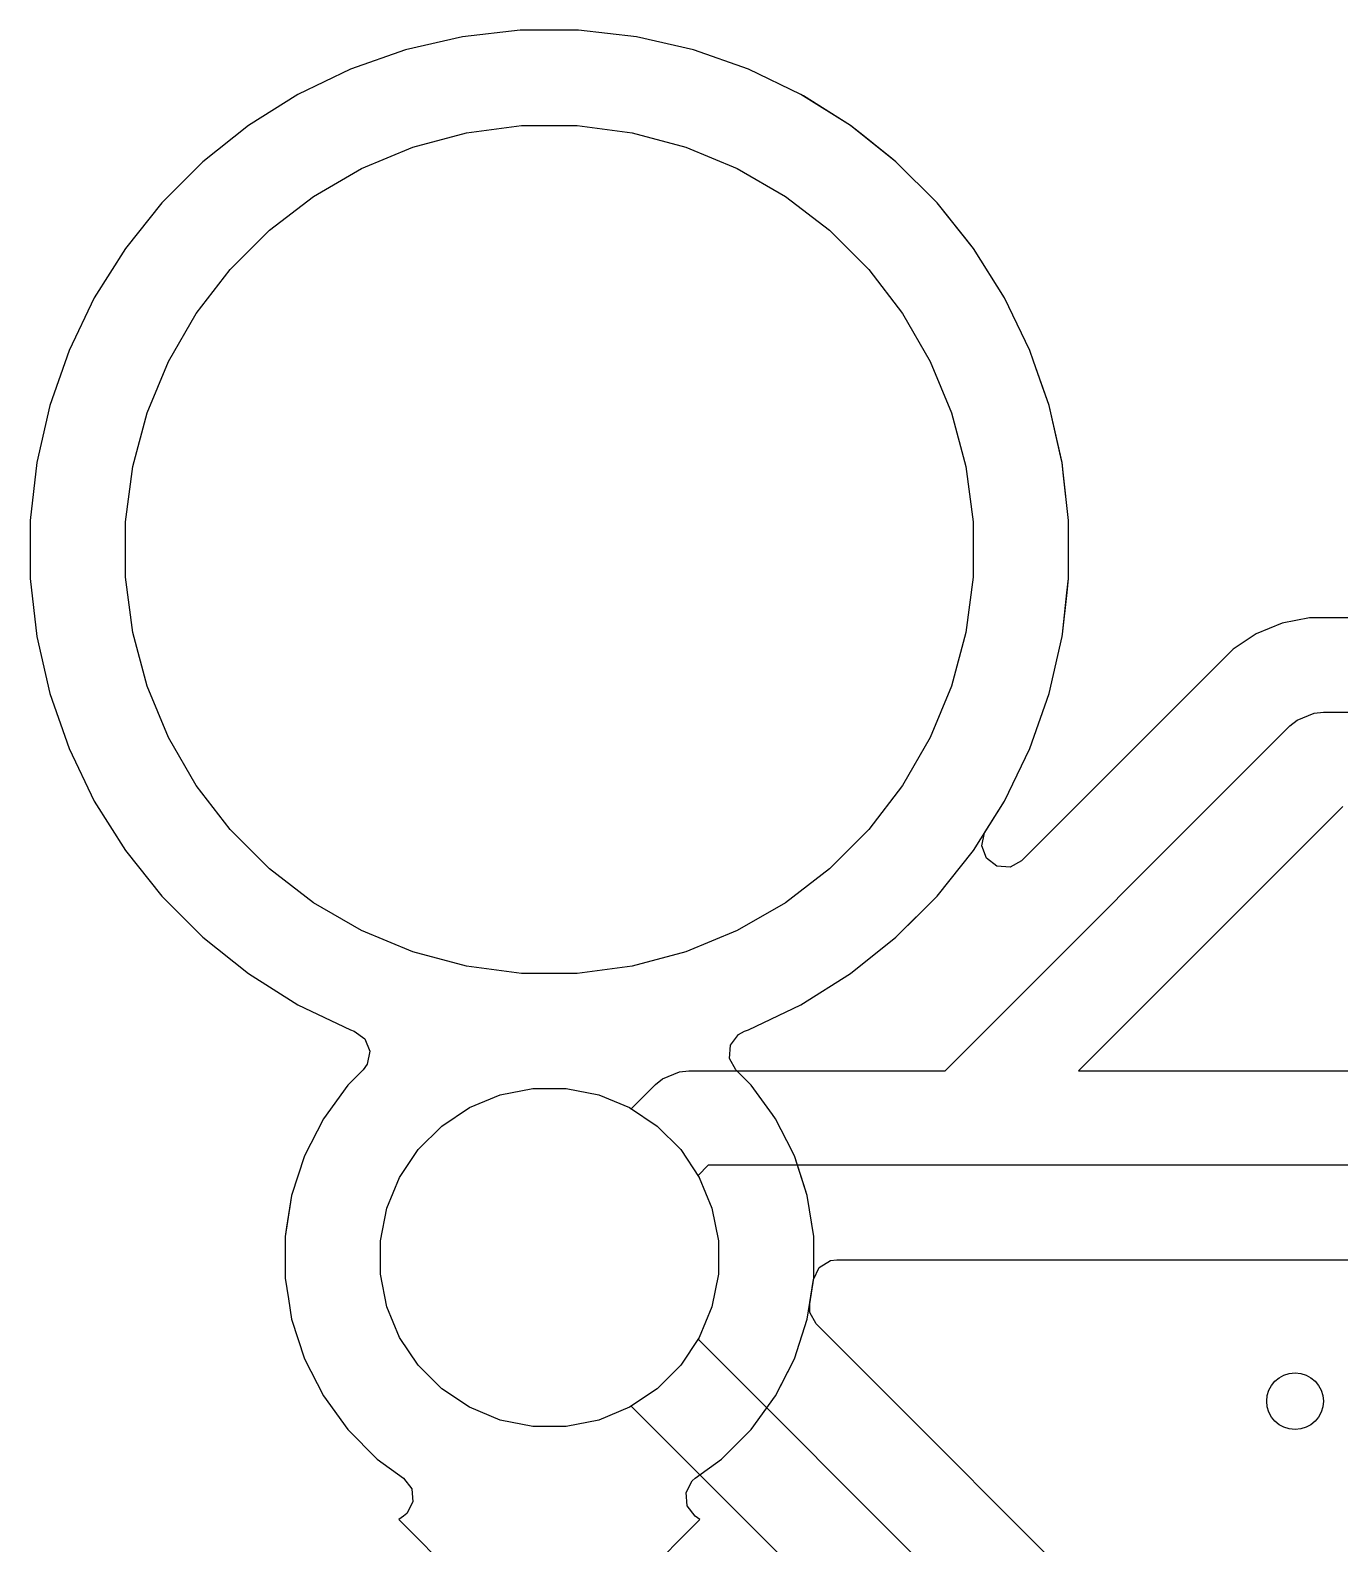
# Model space of a CAD drawing. Header units: inches. Extents: x 6.57 to 9.79, y -8.72 to -3.17.
# Drawn here: x 7.3937 to 7.6668, y -8.14 to -7.8243 of the extents above; entities that cross this region are included whole.
import ezdxf

# ---------------------------------------------------------------- set-up
doc = ezdxf.new("R2010")
doc.units = ezdxf.units.IN
doc.header["$MEASUREMENT"] = 0
doc.layers.add('In2.Cu', color=33, linetype='CONTINUOUS', true_color=0xce7d2c)

msp = doc.modelspace()

# ---------------------------------------------------------------- linework, layer by layer
at = {"layer": 'In2.Cu', "linetype": 'CONTINUOUS'}
for p, q in [((7.49588, -7.82433), (7.4838, -7.82569)), ((7.49588, -7.82433), (7.4838, -7.82569)), ((7.49588, -7.82433), (7.4838, -7.82569)), ((7.49588, -7.82433), (7.4838, -7.82569)), ((7.50805, -7.82433), (7.49588, -7.82433)), ((7.49588, -7.82433), (7.49588, -7.82433)), ((7.50805, -7.82433), (7.49588, -7.82433)), ((7.49588, -7.82433), (7.49588, -7.82433)), ((7.50805, -7.82433), (7.49588, -7.82433)), ((7.49588, -7.82433), (7.49588, -7.82433)), ((7.50805, -7.82433), (7.49588, -7.82433)), ((7.49588, -7.82433), (7.49588, -7.82433)), ((7.52013, -7.82569), (7.50805, -7.82433)), ((7.50805, -7.82433), (7.50805, -7.82433)), ((7.52013, -7.82569), (7.50805, -7.82433)), ((7.50805, -7.82433), (7.50805, -7.82433)), ((7.52013, -7.82569), (7.50805, -7.82433)), ((7.50805, -7.82433), (7.50805, -7.82433)), ((7.52013, -7.82569), (7.50805, -7.82433)), ((7.50805, -7.82433), (7.50805, -7.82433)), ((7.4838, -7.82569), (7.47194, -7.82839)), ((7.4838, -7.82569), (7.47194, -7.82839)), ((7.4838, -7.82569), (7.47194, -7.82839)), ((7.4838, -7.82569), (7.47194, -7.82839)), ((7.4838, -7.82569), (7.4838, -7.82569)), ((7.4838, -7.82569), (7.4838, -7.82569)), ((7.4838, -7.82569), (7.4838, -7.82569)), ((7.4838, -7.82569), (7.4838, -7.82569)), ((7.53199, -7.82839), (7.52013, -7.82569)), ((7.52013, -7.82569), (7.52013, -7.82569)), ((7.53199, -7.82839), (7.52013, -7.82569)), ((7.52013, -7.82569), (7.52013, -7.82569)), ((7.53199, -7.82839), (7.52013, -7.82569)), ((7.52013, -7.82569), (7.52013, -7.82569)), ((7.53199, -7.82839), (7.52013, -7.82569)), ((7.52013, -7.82569), (7.52013, -7.82569)), ((7.47194, -7.82839), (7.46046, -7.83241)), ((7.47194, -7.82839), (7.46046, -7.83241)), ((7.47194, -7.82839), (7.46046, -7.83241)), ((7.47194, -7.82839), (7.46046, -7.83241)), ((7.47194, -7.82839), (7.47194, -7.82839)), ((7.47194, -7.82839), (7.47194, -7.82839)), ((7.47194, -7.82839), (7.47194, -7.82839)), ((7.47194, -7.82839), (7.47194, -7.82839)), ((7.54347, -7.83241), (7.53199, -7.82839)), ((7.53199, -7.82839), (7.53199, -7.82839)), ((7.54347, -7.83241), (7.53199, -7.82839)), ((7.53199, -7.82839), (7.53199, -7.82839)), ((7.54347, -7.83241), (7.53199, -7.82839)), ((7.53199, -7.82839), (7.53199, -7.82839)), ((7.54347, -7.83241), (7.53199, -7.82839)), ((7.53199, -7.82839), (7.53199, -7.82839)), ((7.46046, -7.83241), (7.4495, -7.83769)), ((7.46046, -7.83241), (7.4495, -7.83769)), ((7.46046, -7.83241), (7.4495, -7.83769)), ((7.46046, -7.83241), (7.4495, -7.83769)), ((7.46046, -7.83241), (7.46046, -7.83241)), ((7.46046, -7.83241), (7.46046, -7.83241)), ((7.46046, -7.83241), (7.46046, -7.83241)), ((7.46046, -7.83241), (7.46046, -7.83241)), ((7.55443, -7.83769), (7.54347, -7.83241)), ((7.54347, -7.83241), (7.54347, -7.83241)), ((7.55443, -7.83769), (7.54347, -7.83241)), ((7.54347, -7.83241), (7.54347, -7.83241)), ((7.55443, -7.83769), (7.54347, -7.83241)), ((7.54347, -7.83241), (7.54347, -7.83241)), ((7.55443, -7.83769), (7.54347, -7.83241)), ((7.54347, -7.83241), (7.54347, -7.83241)), ((7.4495, -7.83769), (7.4392, -7.84416)), ((7.4495, -7.83769), (7.4392, -7.84416)), ((7.4495, -7.83769), (7.4392, -7.84416)), ((7.4495, -7.83769), (7.4392, -7.84416)), ((7.56473, -7.84416), (7.55443, -7.83769)), ((7.55443, -7.83769), (7.55443, -7.83769)), ((7.56473, -7.84416), (7.55443, -7.83769)), ((7.55443, -7.83769), (7.55443, -7.83769)), ((7.55478, -7.83791), (7.55443, -7.83769)), ((7.55497, -7.83802), (7.55443, -7.83769)), ((7.56473, -7.84416), (7.55478, -7.83791)), ((7.56473, -7.84416), (7.55497, -7.83802)), ((7.4392, -7.84416), (7.42969, -7.85174)), ((7.4392, -7.84416), (7.42969, -7.85174)), ((7.4392, -7.84416), (7.42969, -7.85174)), ((7.4392, -7.84416), (7.42969, -7.85174)), ((7.47349, -7.84873), (7.48468, -7.84573)), ((7.47349, -7.84873), (7.48468, -7.84573)), ((7.47349, -7.84873), (7.48468, -7.84573)), ((7.47349, -7.84873), (7.48468, -7.84573)), ((7.48468, -7.84573), (7.49617, -7.84422)), ((7.48468, -7.84573), (7.49617, -7.84422)), ((7.48468, -7.84573), (7.49617, -7.84422)), ((7.48468, -7.84573), (7.49617, -7.84422)), ((7.49617, -7.84422), (7.50776, -7.84422)), ((7.49617, -7.84422), (7.50776, -7.84422)), ((7.49617, -7.84422), (7.50776, -7.84422)), ((7.49617, -7.84422), (7.50776, -7.84422)), ((7.50776, -7.84422), (7.51925, -7.84573)), ((7.50776, -7.84422), (7.51925, -7.84573)), ((7.50776, -7.84422), (7.51925, -7.84573)), ((7.50776, -7.84422), (7.51925, -7.84573)), ((7.51925, -7.84573), (7.53044, -7.84873)), ((7.51925, -7.84573), (7.53044, -7.84873)), ((7.51925, -7.84573), (7.53044, -7.84873)), ((7.51925, -7.84573), (7.53044, -7.84873)), ((7.57424, -7.85174), (7.56473, -7.84416)), ((7.56766, -7.84649), (7.56473, -7.84416)), ((7.57424, -7.85174), (7.56473, -7.84416)), ((7.56842, -7.8471), (7.56473, -7.84416)), ((7.57345, -7.85112), (7.56766, -7.84649)), ((7.46279, -7.85317), (7.47349, -7.84873)), ((7.46279, -7.85317), (7.47349, -7.84873)), ((7.46279, -7.85317), (7.47349, -7.84873)), ((7.46279, -7.85317), (7.47349, -7.84873)), ((7.53044, -7.84873), (7.54114, -7.85317)), ((7.53044, -7.84873), (7.54114, -7.85317)), ((7.53044, -7.84873), (7.54114, -7.85317)), ((7.53044, -7.84873), (7.54114, -7.85317)), ((7.57341, -7.85109), (7.56842, -7.8471)), ((7.42969, -7.85174), (7.42109, -7.86034)), ((7.42969, -7.85174), (7.42109, -7.86034)), ((7.42969, -7.85174), (7.42109, -7.86034)), ((7.42969, -7.85174), (7.42109, -7.86034)), ((7.57424, -7.85174), (7.57341, -7.85109)), ((7.57424, -7.85174), (7.57345, -7.85112)), ((7.58284, -7.86034), (7.57424, -7.85174)), ((7.58284, -7.86034), (7.57424, -7.85174)), ((7.58284, -7.86034), (7.57424, -7.85174)), ((7.58284, -7.86034), (7.57424, -7.85174)), ((7.45275, -7.85896), (7.46279, -7.85317)), ((7.45275, -7.85896), (7.46279, -7.85317)), ((7.45275, -7.85896), (7.46279, -7.85317)), ((7.45275, -7.85896), (7.46279, -7.85317)), ((7.54114, -7.85317), (7.55118, -7.85896)), ((7.54114, -7.85317), (7.55118, -7.85896)), ((7.54114, -7.85317), (7.55118, -7.85896)), ((7.54114, -7.85317), (7.55118, -7.85896)), ((7.44356, -7.86601), (7.45275, -7.85896)), ((7.44356, -7.86601), (7.45275, -7.85896)), ((7.44356, -7.86601), (7.45275, -7.85896)), ((7.44356, -7.86601), (7.45275, -7.85896)), ((7.55118, -7.85896), (7.56037, -7.86601)), ((7.55118, -7.85896), (7.56037, -7.86601)), ((7.55118, -7.85896), (7.56037, -7.86601)), ((7.55118, -7.85896), (7.56037, -7.86601)), ((7.42109, -7.86034), (7.41351, -7.86985)), ((7.42109, -7.86034), (7.41351, -7.86985)), ((7.42109, -7.86034), (7.41351, -7.86985)), ((7.42109, -7.86034), (7.41351, -7.86985)), ((7.58859, -7.86755), (7.58284, -7.86034)), ((7.59042, -7.86985), (7.58284, -7.86034)), ((7.59042, -7.86985), (7.58284, -7.86034)), ((7.59042, -7.86985), (7.58284, -7.86034)), ((7.43537, -7.87421), (7.44356, -7.86601)), ((7.43537, -7.87421), (7.44356, -7.86601)), ((7.43537, -7.87421), (7.44356, -7.86601)), ((7.43537, -7.87421), (7.44356, -7.86601)), ((7.56037, -7.86601), (7.56857, -7.87421)), ((7.56037, -7.86601), (7.56857, -7.87421)), ((7.56037, -7.86601), (7.56857, -7.87421)), ((7.56037, -7.86601), (7.56857, -7.87421)), ((7.59042, -7.86985), (7.58859, -7.86755)), ((7.41351, -7.86985), (7.40704, -7.88015)), ((7.41351, -7.86985), (7.40704, -7.88015)), ((7.41351, -7.86985), (7.40704, -7.88015)), ((7.41351, -7.86985), (7.40704, -7.88015)), ((7.59689, -7.88015), (7.59042, -7.86985)), ((7.59689, -7.88015), (7.59042, -7.86985)), ((7.59689, -7.88015), (7.59042, -7.86985)), ((7.59689, -7.88015), (7.59042, -7.86985)), ((7.42831, -7.8834), (7.43537, -7.87421)), ((7.42831, -7.8834), (7.43537, -7.87421)), ((7.42831, -7.8834), (7.43537, -7.87421)), ((7.42831, -7.8834), (7.43537, -7.87421)), ((7.56857, -7.87421), (7.57562, -7.8834)), ((7.56857, -7.87421), (7.57562, -7.8834)), ((7.56857, -7.87421), (7.57562, -7.8834)), ((7.56857, -7.87421), (7.57562, -7.8834)), ((7.40704, -7.88015), (7.40176, -7.89111)), ((7.40704, -7.88015), (7.40176, -7.89111)), ((7.40704, -7.88015), (7.40176, -7.89111)), ((7.40704, -7.88015), (7.40176, -7.89111)), ((7.60217, -7.89111), (7.59689, -7.88015)), ((7.60217, -7.89111), (7.59689, -7.88015)), ((7.60217, -7.89111), (7.59689, -7.88015)), ((7.60217, -7.89111), (7.59689, -7.88015)), ((7.42252, -7.89343), (7.42831, -7.8834)), ((7.42252, -7.89343), (7.42831, -7.8834)), ((7.42252, -7.89343), (7.42831, -7.8834)), ((7.42252, -7.89343), (7.42831, -7.8834)), ((7.57562, -7.8834), (7.58141, -7.89343)), ((7.57562, -7.8834), (7.58141, -7.89343)), ((7.57562, -7.8834), (7.58141, -7.89343)), ((7.57562, -7.8834), (7.58141, -7.89343)), ((7.40176, -7.89111), (7.39775, -7.90259)), ((7.40176, -7.89111), (7.39775, -7.90259)), ((7.40176, -7.89111), (7.39775, -7.90259)), ((7.40176, -7.89111), (7.39775, -7.90259)), ((7.40176, -7.89111), (7.40176, -7.89111)), ((7.40176, -7.89111), (7.40176, -7.89111)), ((7.40176, -7.89111), (7.40176, -7.89111)), ((7.40176, -7.89111), (7.40176, -7.89111)), ((7.41808, -7.90414), (7.42252, -7.89343)), ((7.41808, -7.90414), (7.42252, -7.89343)), ((7.41808, -7.90414), (7.42252, -7.89343)), ((7.41808, -7.90414), (7.42252, -7.89343)), ((7.58141, -7.89343), (7.58585, -7.90414)), ((7.58141, -7.89343), (7.58585, -7.90414)), ((7.58141, -7.89343), (7.58585, -7.90414)), ((7.58141, -7.89343), (7.58585, -7.90414)), ((7.60293, -7.8933), (7.60217, -7.89111)), ((7.60293, -7.8933), (7.60217, -7.89111)), ((7.60293, -7.8933), (7.60217, -7.89111)), ((7.60293, -7.8933), (7.60217, -7.89111)), ((7.60618, -7.90259), (7.60293, -7.8933)), ((7.60474, -7.89846), (7.60293, -7.8933)), ((7.60618, -7.90259), (7.60293, -7.8933)), ((7.60618, -7.90259), (7.60293, -7.8933)), ((7.60618, -7.90259), (7.60474, -7.89846)), ((7.39775, -7.90259), (7.39504, -7.91445)), ((7.39775, -7.90259), (7.39504, -7.91445)), ((7.39775, -7.90259), (7.39504, -7.91445)), ((7.39775, -7.90259), (7.39504, -7.91445)), ((7.39775, -7.90259), (7.39775, -7.90259)), ((7.39775, -7.90259), (7.39775, -7.90259)), ((7.39775, -7.90259), (7.39775, -7.90259)), ((7.39775, -7.90259), (7.39775, -7.90259)), ((7.60794, -7.91028), (7.60618, -7.90259)), ((7.60618, -7.90259), (7.60618, -7.90259)), ((7.60878, -7.91396), (7.60618, -7.90259)), ((7.60889, -7.91445), (7.60618, -7.90259)), ((7.60618, -7.90259), (7.60618, -7.90259)), ((7.60889, -7.91445), (7.60618, -7.90259)), ((7.60618, -7.90259), (7.60618, -7.90259)), ((7.41508, -7.91533), (7.41808, -7.90414)), ((7.41508, -7.91533), (7.41808, -7.90414)), ((7.41508, -7.91533), (7.41808, -7.90414)), ((7.41508, -7.91533), (7.41808, -7.90414)), ((7.58585, -7.90414), (7.58885, -7.91533)), ((7.58585, -7.90414), (7.58885, -7.91533)), ((7.58585, -7.90414), (7.58885, -7.91533)), ((7.58585, -7.90414), (7.58885, -7.91533)), ((7.60813, -7.91113), (7.60794, -7.91028)), ((7.60889, -7.91445), (7.60813, -7.91113)), ((7.39504, -7.91445), (7.39368, -7.92653)), ((7.39504, -7.91445), (7.39368, -7.92653)), ((7.39504, -7.91445), (7.39368, -7.92653)), ((7.39504, -7.91445), (7.39368, -7.92653)), ((7.39504, -7.91445), (7.39504, -7.91445)), ((7.39504, -7.91445), (7.39504, -7.91445)), ((7.39504, -7.91445), (7.39504, -7.91445)), ((7.39504, -7.91445), (7.39504, -7.91445)), ((7.41357, -7.92682), (7.41508, -7.91533)), ((7.41357, -7.92682), (7.41508, -7.91533)), ((7.41357, -7.92682), (7.41508, -7.91533)), ((7.41357, -7.92682), (7.41508, -7.91533)), ((7.58885, -7.91533), (7.59036, -7.92682)), ((7.58885, -7.91533), (7.59036, -7.92682)), ((7.58885, -7.91533), (7.59036, -7.92682)), ((7.58885, -7.91533), (7.59036, -7.92682)), ((7.60889, -7.91445), (7.60878, -7.91396)), ((7.60914, -7.91663), (7.60889, -7.91445)), ((7.60889, -7.91445), (7.60889, -7.91445)), ((7.60914, -7.91663), (7.60889, -7.91445)), ((7.60889, -7.91445), (7.60889, -7.91445)), ((7.60912, -7.91649), (7.60889, -7.91445)), ((7.60889, -7.91445), (7.60889, -7.91445)), ((7.60914, -7.91663), (7.60889, -7.91445)), ((7.60889, -7.91445), (7.60889, -7.91445)), ((7.61025, -7.92653), (7.60912, -7.91649)), ((7.61025, -7.92653), (7.60914, -7.91663)), ((7.61025, -7.92653), (7.60914, -7.91663)), ((7.61025, -7.92653), (7.60914, -7.91663)), ((7.39368, -7.92653), (7.39368, -7.93869)), ((7.39368, -7.92653), (7.39368, -7.93869)), ((7.39368, -7.92653), (7.39368, -7.93869)), ((7.39368, -7.92653), (7.39368, -7.93869)), ((7.41357, -7.93841), (7.41357, -7.92682)), ((7.41357, -7.93841), (7.41357, -7.92682)), ((7.41357, -7.93841), (7.41357, -7.92682)), ((7.41357, -7.93841), (7.41357, -7.92682)), ((7.59036, -7.92682), (7.59036, -7.93841)), ((7.59036, -7.92682), (7.59036, -7.93841)), ((7.59036, -7.92682), (7.59036, -7.93841)), ((7.59036, -7.92682), (7.59036, -7.93841)), ((7.61025, -7.93869), (7.61025, -7.92653)), ((7.61025, -7.93869), (7.61025, -7.92653)), ((7.61025, -7.93869), (7.61025, -7.92653)), ((7.61025, -7.93869), (7.61025, -7.92653)), ((7.39368, -7.93869), (7.39504, -7.95078)), ((7.39368, -7.93869), (7.39504, -7.95078)), ((7.39368, -7.93869), (7.39504, -7.95078)), ((7.39368, -7.93869), (7.39504, -7.95078)), ((7.41508, -7.94989), (7.41357, -7.93841)), ((7.41508, -7.94989), (7.41357, -7.93841)), ((7.41508, -7.94989), (7.41357, -7.93841)), ((7.41508, -7.94989), (7.41357, -7.93841)), ((7.59036, -7.93841), (7.58885, -7.94989)), ((7.59036, -7.93841), (7.58885, -7.94989)), ((7.59036, -7.93841), (7.58885, -7.94989)), ((7.59036, -7.93841), (7.58885, -7.94989)), ((7.60987, -7.94212), (7.61025, -7.93869)), ((7.60992, -7.94167), (7.61025, -7.93869)), ((7.60992, -7.94167), (7.61025, -7.93869)), ((7.60993, -7.94156), (7.61025, -7.93869)), ((7.60895, -7.95028), (7.60993, -7.94156)), ((7.60895, -7.95028), (7.60992, -7.94167)), ((7.60895, -7.95028), (7.60992, -7.94167)), ((7.60895, -7.95028), (7.60987, -7.94212)), ((7.66048, -7.94683), (7.65477, -7.94797)), ((7.70394, -7.94683), (7.66048, -7.94683)), ((7.39504, -7.95078), (7.39504, -7.95078)), ((7.39504, -7.95078), (7.39775, -7.96264)), ((7.39504, -7.95078), (7.39504, -7.95078)), ((7.39504, -7.95078), (7.39775, -7.96264)), ((7.39504, -7.95078), (7.39504, -7.95078)), ((7.39504, -7.95078), (7.39775, -7.96264)), ((7.39504, -7.95078), (7.39504, -7.95078)), ((7.39504, -7.95078), (7.39775, -7.96264)), ((7.41808, -7.96109), (7.41508, -7.94989)), ((7.41808, -7.96109), (7.41508, -7.94989)), ((7.41808, -7.96109), (7.41508, -7.94989)), ((7.41808, -7.96109), (7.41508, -7.94989)), ((7.58885, -7.94989), (7.58585, -7.96109)), ((7.58885, -7.94989), (7.58585, -7.96109)), ((7.58885, -7.94989), (7.58585, -7.96109)), ((7.58885, -7.94989), (7.58585, -7.96109)), ((7.60618, -7.96264), (7.60889, -7.95078)), ((7.60618, -7.96264), (7.60889, -7.95078)), ((7.60618, -7.96264), (7.60889, -7.95078)), ((7.60618, -7.96264), (7.60889, -7.95078)), ((7.60889, -7.95078), (7.60895, -7.95028)), ((7.60889, -7.95078), (7.60895, -7.95028)), ((7.60889, -7.95078), (7.60895, -7.95028)), ((7.60889, -7.95078), (7.60895, -7.95028)), ((7.64851, -7.95078), (7.64455, -7.95343)), ((7.64939, -7.95019), (7.64851, -7.95078)), ((7.65477, -7.94797), (7.64939, -7.95019)), ((7.64939, -7.95019), (7.64939, -7.95019)), ((7.65477, -7.94797), (7.65477, -7.94797)), ((7.64455, -7.95343), (7.60046, -7.99752)), ((7.64455, -7.95343), (7.64455, -7.95343)), ((7.39775, -7.96264), (7.39775, -7.96264)), ((7.39775, -7.96264), (7.40176, -7.97412)), ((7.39775, -7.96264), (7.39775, -7.96264)), ((7.39775, -7.96264), (7.40176, -7.97412)), ((7.39775, -7.96264), (7.39775, -7.96264)), ((7.39775, -7.96264), (7.40176, -7.97412)), ((7.39775, -7.96264), (7.39775, -7.96264)), ((7.39775, -7.96264), (7.40176, -7.97412)), ((7.42252, -7.97179), (7.41808, -7.96109)), ((7.42252, -7.97179), (7.41808, -7.96109)), ((7.42252, -7.97179), (7.41808, -7.96109)), ((7.42252, -7.97179), (7.41808, -7.96109)), ((7.58585, -7.96109), (7.58141, -7.97179)), ((7.58585, -7.96109), (7.58141, -7.97179)), ((7.58585, -7.96109), (7.58141, -7.97179)), ((7.58585, -7.96109), (7.58141, -7.97179)), ((7.60217, -7.97412), (7.60618, -7.96264)), ((7.60217, -7.97412), (7.60618, -7.96264)), ((7.60217, -7.97412), (7.60618, -7.96264)), ((7.60217, -7.97412), (7.60618, -7.96264)), ((7.66147, -7.96672), (7.66339, -7.96654)), ((7.66339, -7.96654), (7.71072, -7.96654)), ((7.58451, -8.04134), (7.65643, -7.96942)), ((7.65643, -7.96942), (7.65792, -7.96819)), ((7.65792, -7.96819), (7.66147, -7.96672)), ((7.66147, -7.96672), (7.66147, -7.96672)), ((7.42831, -7.98183), (7.42252, -7.97179)), ((7.42831, -7.98183), (7.42252, -7.97179)), ((7.42831, -7.98183), (7.42252, -7.97179)), ((7.42831, -7.98183), (7.42252, -7.97179)), ((7.58141, -7.97179), (7.57562, -7.98183)), ((7.58141, -7.97179), (7.57562, -7.98183)), ((7.58141, -7.97179), (7.57562, -7.98183)), ((7.58141, -7.97179), (7.57562, -7.98183)), ((7.40176, -7.97412), (7.40176, -7.97412)), ((7.40176, -7.97412), (7.40704, -7.98508)), ((7.40176, -7.97412), (7.40176, -7.97412)), ((7.40176, -7.97412), (7.40704, -7.98508)), ((7.40176, -7.97412), (7.40176, -7.97412)), ((7.40176, -7.97412), (7.40704, -7.98508)), ((7.40176, -7.97412), (7.40176, -7.97412)), ((7.40176, -7.97412), (7.40704, -7.98508)), ((7.59689, -7.98508), (7.60217, -7.97412)), ((7.59689, -7.98508), (7.60217, -7.97412)), ((7.59689, -7.98508), (7.60217, -7.97412)), ((7.59689, -7.98508), (7.60217, -7.97412)), ((7.43537, -7.99102), (7.42831, -7.98183)), ((7.43537, -7.99102), (7.42831, -7.98183)), ((7.43537, -7.99102), (7.42831, -7.98183)), ((7.43537, -7.99102), (7.42831, -7.98183)), ((7.57562, -7.98183), (7.56857, -7.99102)), ((7.57562, -7.98183), (7.56857, -7.99102)), ((7.57562, -7.98183), (7.56857, -7.99102)), ((7.57562, -7.98183), (7.56857, -7.99102)), ((7.40704, -7.98508), (7.40704, -7.98508)), ((7.40704, -7.98508), (7.41351, -7.99537)), ((7.40704, -7.98508), (7.40704, -7.98508)), ((7.40704, -7.98508), (7.41351, -7.99537)), ((7.40704, -7.98508), (7.40704, -7.98508)), ((7.40704, -7.98508), (7.41351, -7.99537)), ((7.40704, -7.98508), (7.40704, -7.98508)), ((7.40704, -7.98508), (7.41351, -7.99537)), ((7.59042, -7.99537), (7.59689, -7.98508)), ((7.59042, -7.99537), (7.59689, -7.98508)), ((7.59042, -7.99537), (7.59689, -7.98508)), ((7.59287, -7.99147), (7.59689, -7.98508)), ((7.66746, -7.98622), (7.61234, -8.04134)), ((7.44356, -7.99921), (7.43537, -7.99102)), ((7.44356, -7.99921), (7.43537, -7.99102)), ((7.44356, -7.99921), (7.43537, -7.99102)), ((7.44356, -7.99921), (7.43537, -7.99102)), ((7.56857, -7.99102), (7.56037, -7.99921)), ((7.56857, -7.99102), (7.56037, -7.99921)), ((7.56857, -7.99102), (7.56037, -7.99921)), ((7.56857, -7.99102), (7.56037, -7.99921)), ((7.59214, -7.99442), (7.59272, -7.99173)), ((7.59272, -7.99173), (7.59287, -7.99147)), ((7.5931, -7.99699), (7.59214, -7.99442)), ((7.41351, -7.99537), (7.42109, -8.00488)), ((7.41351, -7.99537), (7.42109, -8.00488)), ((7.41351, -7.99537), (7.42109, -8.00488)), ((7.41351, -7.99537), (7.42109, -8.00488)), ((7.58284, -8.00488), (7.59042, -7.99537)), ((7.58284, -8.00488), (7.59042, -7.99537)), ((7.58284, -8.00488), (7.59042, -7.99537)), ((7.5953, -7.99864), (7.5931, -7.99699)), ((7.60046, -7.99752), (7.59804, -7.99884)), ((7.45275, -8.00627), (7.44356, -7.99921)), ((7.45275, -8.00627), (7.44356, -7.99921)), ((7.45275, -8.00627), (7.44356, -7.99921)), ((7.45275, -8.00627), (7.44356, -7.99921)), ((7.56037, -7.99921), (7.55118, -8.00627)), ((7.56037, -7.99921), (7.55118, -8.00627)), ((7.56037, -7.99921), (7.55118, -8.00627)), ((7.56037, -7.99921), (7.55118, -8.00627)), ((7.59804, -7.99884), (7.5953, -7.99864)), ((7.42109, -8.00488), (7.42969, -8.01348)), ((7.42109, -8.00488), (7.42969, -8.01348)), ((7.42109, -8.00488), (7.42969, -8.01348)), ((7.42109, -8.00488), (7.42969, -8.01348)), ((7.46279, -8.01206), (7.45275, -8.00627)), ((7.46279, -8.01206), (7.45275, -8.00627)), ((7.46279, -8.01206), (7.45275, -8.00627)), ((7.46279, -8.01206), (7.45275, -8.00627)), ((7.55118, -8.00627), (7.54114, -8.01206)), ((7.55118, -8.00627), (7.54114, -8.01206)), ((7.55118, -8.00627), (7.54114, -8.01206)), ((7.55118, -8.00627), (7.54114, -8.01206)), ((7.57424, -8.01348), (7.58284, -8.00488)), ((7.57424, -8.01348), (7.58284, -8.00488)), ((7.57901, -8.00871), (7.58284, -8.00488)), ((7.57424, -8.01348), (7.57901, -8.00871)), ((7.42969, -8.01348), (7.4392, -8.02107)), ((7.42969, -8.01348), (7.4392, -8.02107)), ((7.42969, -8.01348), (7.4392, -8.02107)), ((7.42969, -8.01348), (7.4392, -8.02107)), ((7.47349, -8.01649), (7.46279, -8.01206)), ((7.47349, -8.01649), (7.46279, -8.01206)), ((7.47349, -8.01649), (7.46279, -8.01206)), ((7.47349, -8.01649), (7.46279, -8.01206)), ((7.54114, -8.01206), (7.53044, -8.01649)), ((7.54114, -8.01206), (7.53044, -8.01649)), ((7.54114, -8.01206), (7.53044, -8.01649)), ((7.54114, -8.01206), (7.53044, -8.01649)), ((7.56473, -8.02107), (7.57424, -8.01348)), ((7.56473, -8.02107), (7.57424, -8.01348)), ((7.56473, -8.02107), (7.57424, -8.01348)), ((7.48468, -8.01949), (7.47349, -8.01649)), ((7.48468, -8.01949), (7.47349, -8.01649)), ((7.48468, -8.01949), (7.47349, -8.01649)), ((7.48468, -8.01949), (7.47349, -8.01649)), ((7.53044, -8.01649), (7.51925, -8.01949)), ((7.53044, -8.01649), (7.51925, -8.01949)), ((7.53044, -8.01649), (7.51925, -8.01949)), ((7.53044, -8.01649), (7.51925, -8.01949)), ((7.49617, -8.02101), (7.48468, -8.01949)), ((7.49617, -8.02101), (7.48468, -8.01949)), ((7.49617, -8.02101), (7.48468, -8.01949)), ((7.49617, -8.02101), (7.48468, -8.01949)), ((7.51925, -8.01949), (7.50776, -8.02101)), ((7.51925, -8.01949), (7.50776, -8.02101)), ((7.51925, -8.01949), (7.50776, -8.02101)), ((7.51925, -8.01949), (7.50776, -8.02101)), ((7.4392, -8.02107), (7.4495, -8.02754)), ((7.4392, -8.02107), (7.4495, -8.02754)), ((7.4392, -8.02107), (7.4495, -8.02754)), ((7.4392, -8.02107), (7.4495, -8.02754)), ((7.50776, -8.02101), (7.49617, -8.02101)), ((7.50776, -8.02101), (7.49617, -8.02101)), ((7.50776, -8.02101), (7.49617, -8.02101)), ((7.50776, -8.02101), (7.49617, -8.02101)), ((7.55443, -8.02754), (7.56473, -8.02107)), ((7.55443, -8.02754), (7.56473, -8.02107)), ((7.55443, -8.02754), (7.56473, -8.02107)), ((7.4495, -8.02754), (7.46046, -8.03281)), ((7.4495, -8.02754), (7.46046, -8.03281)), ((7.4495, -8.02754), (7.46046, -8.03281)), ((7.4495, -8.02754), (7.46046, -8.03281)), ((7.54347, -8.03281), (7.55443, -8.02754)), ((7.54347, -8.03281), (7.55443, -8.02754)), ((7.54347, -8.03281), (7.55443, -8.02754)), ((7.46046, -8.03281), (7.46125, -8.03309)), ((7.46046, -8.03281), (7.46125, -8.03309)), ((7.46046, -8.03281), (7.46125, -8.03309)), ((7.46046, -8.03281), (7.46125, -8.03309)), ((7.54268, -8.03309), (7.54347, -8.03281)), ((7.54268, -8.03309), (7.54347, -8.03281)), ((7.54268, -8.03309), (7.54347, -8.03281)), ((7.46125, -8.03309), (7.46125, -8.03309)), ((7.46125, -8.03309), (7.46348, -8.03469)), ((7.46125, -8.03309), (7.46348, -8.03469)), ((7.46125, -8.03309), (7.46125, -8.03309)), ((7.46125, -8.03309), (7.46348, -8.03469)), ((7.46125, -8.03309), (7.46125, -8.03309)), ((7.46125, -8.03309), (7.46348, -8.03469)), ((7.46348, -8.03469), (7.4645, -8.03725)), ((7.46348, -8.03469), (7.4645, -8.03725)), ((7.46348, -8.03469), (7.4645, -8.03725)), ((7.46348, -8.03469), (7.4645, -8.03725)), ((7.53952, -8.03874), (7.53972, -8.03599)), ((7.53952, -8.03874), (7.53972, -8.03599)), ((7.53952, -8.03874), (7.53972, -8.03599)), ((7.53972, -8.03599), (7.54137, -8.03379)), ((7.53972, -8.03599), (7.54137, -8.03379)), ((7.53972, -8.03599), (7.54137, -8.03379)), ((7.54137, -8.03379), (7.54268, -8.03309)), ((7.54137, -8.03379), (7.54268, -8.03309)), ((7.54137, -8.03379), (7.54268, -8.03309)), ((7.4645, -8.03725), (7.46397, -8.03995)), ((7.4645, -8.03725), (7.46397, -8.03995)), ((7.4645, -8.03725), (7.46397, -8.03995)), ((7.4645, -8.03725), (7.46397, -8.03995)), ((7.54084, -8.04115), (7.53952, -8.03874)), ((7.54084, -8.04115), (7.53952, -8.03874)), ((7.54084, -8.04115), (7.53952, -8.03874)), ((7.46309, -8.04115), (7.45991, -8.04433)), ((7.46309, -8.04115), (7.45991, -8.04433)), ((7.46309, -8.04115), (7.45991, -8.04433)), ((7.46309, -8.04115), (7.45991, -8.04433)), ((7.46397, -8.03995), (7.46309, -8.04115)), ((7.46397, -8.03995), (7.46309, -8.04115)), ((7.46397, -8.03995), (7.46309, -8.04115)), ((7.46397, -8.03995), (7.46309, -8.04115)), ((7.52557, -8.043), (7.52911, -8.04153)), ((7.52911, -8.04153), (7.53103, -8.04134)), ((7.53103, -8.04134), (7.58451, -8.04134)), ((7.54402, -8.04433), (7.54084, -8.04115)), ((7.54402, -8.04433), (7.54084, -8.04115)), ((7.54402, -8.04433), (7.54084, -8.04115)), ((7.61234, -8.04134), (7.71072, -8.04134)), ((7.45991, -8.04433), (7.45481, -8.05135)), ((7.45991, -8.04433), (7.45481, -8.05135)), ((7.45991, -8.04433), (7.45481, -8.05135)), ((7.45991, -8.04433), (7.45481, -8.05135)), ((7.49168, -8.04634), (7.49849, -8.04499)), ((7.49168, -8.04634), (7.49849, -8.04499)), ((7.49168, -8.04634), (7.49849, -8.04499)), ((7.49168, -8.04634), (7.49849, -8.04499)), ((7.49849, -8.04499), (7.50544, -8.04499)), ((7.49849, -8.04499), (7.50544, -8.04499)), ((7.49849, -8.04499), (7.50544, -8.04499)), ((7.49849, -8.04499), (7.50544, -8.04499)), ((7.50544, -8.04499), (7.51225, -8.04634)), ((7.50544, -8.04499), (7.51225, -8.04634)), ((7.50544, -8.04499), (7.51225, -8.04634)), ((7.50544, -8.04499), (7.51225, -8.04634)), ((7.51904, -8.04925), (7.52408, -8.04422)), ((7.52408, -8.04422), (7.52557, -8.043)), ((7.52557, -8.043), (7.52557, -8.043)), ((7.54847, -8.05045), (7.54402, -8.04433)), ((7.54402, -8.04433), (7.54402, -8.04433)), ((7.54847, -8.05045), (7.54402, -8.04433)), ((7.54402, -8.04433), (7.54402, -8.04433)), ((7.54847, -8.05045), (7.54402, -8.04433)), ((7.54402, -8.04433), (7.54402, -8.04433)), ((7.48526, -8.049), (7.49168, -8.04634)), ((7.48526, -8.049), (7.49168, -8.04634)), ((7.48526, -8.049), (7.49168, -8.04634)), ((7.48526, -8.049), (7.49168, -8.04634)), ((7.51225, -8.04634), (7.51867, -8.049)), ((7.51225, -8.04634), (7.51867, -8.049)), ((7.51225, -8.04634), (7.51867, -8.049)), ((7.51225, -8.04634), (7.51867, -8.049)), ((7.45481, -8.05135), (7.45087, -8.05909)), ((7.45481, -8.05135), (7.45087, -8.05909)), ((7.45481, -8.05135), (7.45087, -8.05909)), ((7.45481, -8.05135), (7.45087, -8.05909)), ((7.47949, -8.05286), (7.48526, -8.049)), ((7.47949, -8.05286), (7.48526, -8.049)), ((7.47949, -8.05286), (7.48526, -8.049)), ((7.47949, -8.05286), (7.48526, -8.049)), ((7.51867, -8.049), (7.52444, -8.05286)), ((7.51867, -8.049), (7.51904, -8.04925)), ((7.51867, -8.049), (7.52444, -8.05286)), ((7.51867, -8.049), (7.52444, -8.05286)), ((7.54912, -8.05135), (7.54847, -8.05045)), ((7.54912, -8.05135), (7.54847, -8.05045)), ((7.54912, -8.05135), (7.54847, -8.05045)), ((7.55146, -8.05594), (7.54912, -8.05135)), ((7.55146, -8.05594), (7.54912, -8.05135)), ((7.55146, -8.05594), (7.54912, -8.05135)), ((7.47458, -8.05777), (7.47949, -8.05286)), ((7.47458, -8.05777), (7.47949, -8.05286)), ((7.47458, -8.05777), (7.47949, -8.05286)), ((7.47458, -8.05777), (7.47949, -8.05286)), ((7.52444, -8.05286), (7.52936, -8.05777)), ((7.52444, -8.05286), (7.52936, -8.05777)), ((7.52444, -8.05286), (7.52936, -8.05777)), ((7.47072, -8.06355), (7.47458, -8.05777)), ((7.47072, -8.06355), (7.47458, -8.05777)), ((7.47072, -8.06355), (7.47458, -8.05777)), ((7.47072, -8.06355), (7.47458, -8.05777)), ((7.52936, -8.05777), (7.53321, -8.06355)), ((7.52936, -8.05777), (7.53321, -8.06355)), ((7.52936, -8.05777), (7.53321, -8.06355)), ((7.55306, -8.05909), (7.55146, -8.05594)), ((7.55306, -8.05909), (7.55146, -8.05594)), ((7.55306, -8.05909), (7.55146, -8.05594)), ((7.45087, -8.05909), (7.44819, -8.06734)), ((7.45087, -8.05909), (7.44819, -8.06734)), ((7.45087, -8.05909), (7.44819, -8.06734)), ((7.45087, -8.05909), (7.44819, -8.06734)), ((7.45087, -8.05909), (7.45087, -8.05909)), ((7.45087, -8.05909), (7.45087, -8.05909)), ((7.45087, -8.05909), (7.45087, -8.05909)), ((7.45087, -8.05909), (7.45087, -8.05909)), ((7.53511, -8.06102), (7.53296, -8.06317)), ((7.58858, -8.06102), (7.53511, -8.06102)), ((7.55575, -8.06734), (7.55306, -8.05909)), ((7.55306, -8.05909), (7.55306, -8.05909)), ((7.55575, -8.06734), (7.55306, -8.05909)), ((7.55306, -8.05909), (7.55306, -8.05909)), ((7.55306, -8.05909), (7.55306, -8.05909)), ((7.55502, -8.06509), (7.55306, -8.05909)), ((7.71072, -8.06102), (7.58858, -8.06102)), ((7.46806, -8.06996), (7.47072, -8.06355)), ((7.46806, -8.06996), (7.47072, -8.06355)), ((7.46806, -8.06996), (7.47072, -8.06355)), ((7.46806, -8.06996), (7.47072, -8.06355)), ((7.53296, -8.06317), (7.53321, -8.06355)), ((7.53321, -8.06355), (7.53587, -8.06996)), ((7.53321, -8.06355), (7.53587, -8.06996)), ((7.53321, -8.06355), (7.53587, -8.06996)), ((7.53321, -8.06355), (7.53587, -8.06996)), ((7.44819, -8.06734), (7.44683, -8.07591)), ((7.44819, -8.06734), (7.44713, -8.07397)), ((7.44819, -8.06734), (7.44734, -8.07269)), ((7.44819, -8.06734), (7.44796, -8.06875)), ((7.44819, -8.06734), (7.44819, -8.06734)), ((7.55575, -8.06734), (7.55502, -8.06509)), ((7.55581, -8.06776), (7.55575, -8.06734)), ((7.5571, -8.07591), (7.55575, -8.06734)), ((7.55581, -8.06776), (7.55575, -8.06734)), ((7.44796, -8.06875), (7.44683, -8.07591)), ((7.4667, -8.07678), (7.46806, -8.06996)), ((7.4667, -8.07678), (7.46806, -8.06996)), ((7.4667, -8.07678), (7.46806, -8.06996)), ((7.4667, -8.07678), (7.46806, -8.06996)), ((7.53587, -8.06996), (7.53723, -8.07678)), ((7.53587, -8.06996), (7.53723, -8.07678)), ((7.53587, -8.06996), (7.53723, -8.07678)), ((7.53587, -8.06996), (7.53723, -8.07678)), ((7.5571, -8.07591), (7.55581, -8.06776)), ((7.5571, -8.07591), (7.55581, -8.06776)), ((7.44734, -8.07269), (7.44683, -8.07591)), ((7.44713, -8.07397), (7.44683, -8.07591)), ((7.44683, -8.07591), (7.44683, -8.08459)), ((7.44683, -8.07591), (7.44683, -8.08459)), ((7.44683, -8.07591), (7.44683, -8.08459)), ((7.44683, -8.07591), (7.44683, -8.08459)), ((7.4667, -8.08372), (7.4667, -8.07678)), ((7.4667, -8.08372), (7.4667, -8.07678)), ((7.4667, -8.08372), (7.4667, -8.07678)), ((7.4667, -8.08372), (7.4667, -8.07678)), ((7.53723, -8.07678), (7.53723, -8.08372)), ((7.53723, -8.07678), (7.53723, -8.08372)), ((7.53723, -8.07678), (7.53723, -8.08372)), ((7.53723, -8.07678), (7.53723, -8.08372)), ((7.5571, -8.08459), (7.5571, -8.07591)), ((7.5571, -8.08459), (7.5571, -8.07591)), ((7.5571, -8.08459), (7.5571, -8.07591)), ((7.55706, -8.08485), (7.55824, -8.08236)), ((7.55824, -8.08236), (7.56058, -8.08091)), ((7.56058, -8.08091), (7.56188, -8.08073)), ((7.56188, -8.08073), (7.58567, -8.08073)), ((7.58567, -8.08073), (7.58567, -8.08073)), ((7.58567, -8.08073), (7.59149, -8.08073)), ((7.59149, -8.08073), (7.70394, -8.08073)), ((7.44683, -8.08459), (7.44751, -8.08888)), ((7.44683, -8.08459), (7.44751, -8.08888)), ((7.44683, -8.08459), (7.44751, -8.08888)), ((7.44683, -8.08459), (7.44751, -8.08888)), ((7.46806, -8.09054), (7.4667, -8.08372)), ((7.46806, -8.09054), (7.4667, -8.08372)), ((7.46806, -8.09054), (7.4667, -8.08372)), ((7.46806, -8.09054), (7.4667, -8.08372)), ((7.53723, -8.08372), (7.53587, -8.09054)), ((7.53723, -8.08372), (7.53587, -8.09054)), ((7.53723, -8.08372), (7.53587, -8.09054)), ((7.53723, -8.08372), (7.53587, -8.09054)), ((7.55575, -8.09316), (7.5571, -8.08459)), ((7.55575, -8.09316), (7.5571, -8.08459)), ((7.55575, -8.09316), (7.55706, -8.08485)), ((7.55626, -8.08991), (7.5571, -8.08459)), ((7.44751, -8.08888), (7.44819, -8.09316)), ((7.44751, -8.08888), (7.44819, -8.09316)), ((7.44751, -8.08888), (7.44819, -8.09316)), ((7.44751, -8.08888), (7.44819, -8.09316)), ((7.47072, -8.09695), (7.46806, -8.09054)), ((7.47072, -8.09695), (7.46806, -8.09054)), ((7.47072, -8.09695), (7.46806, -8.09054)), ((7.47072, -8.09695), (7.46806, -8.09054)), ((7.53587, -8.09054), (7.53321, -8.09695)), ((7.53587, -8.09054), (7.53321, -8.09695)), ((7.53587, -8.09054), (7.53321, -8.09695)), ((7.53587, -8.09054), (7.53321, -8.09695)), ((7.55631, -8.09171), (7.55626, -8.08991)), ((7.55763, -8.09413), (7.55631, -8.09171)), ((7.44819, -8.09316), (7.45087, -8.10142)), ((7.44819, -8.09316), (7.45087, -8.10142)), ((7.44819, -8.09316), (7.45087, -8.10142)), ((7.44819, -8.09316), (7.45087, -8.10142)), ((7.55306, -8.10142), (7.55575, -8.09316)), ((7.55306, -8.10142), (7.55575, -8.09316)), ((7.55306, -8.10142), (7.55575, -8.09316)), ((7.57063, -8.10713), (7.55763, -8.09413)), ((7.47458, -8.10273), (7.47072, -8.09695)), ((7.47458, -8.10273), (7.47072, -8.09695)), ((7.47458, -8.10273), (7.47072, -8.09695)), ((7.47458, -8.10273), (7.47072, -8.09695)), ((7.53321, -8.09695), (7.52936, -8.10273)), ((7.53321, -8.09695), (7.52936, -8.10273)), ((7.53321, -8.09695), (7.52936, -8.10273)), ((7.53321, -8.09695), (7.53296, -8.09733)), ((7.53296, -8.09733), (8.08721, -8.65157)), ((7.45087, -8.10142), (7.45087, -8.10142)), ((7.45087, -8.10142), (7.45481, -8.10915)), ((7.45087, -8.10142), (7.45087, -8.10142)), ((7.45087, -8.10142), (7.45481, -8.10915)), ((7.45087, -8.10142), (7.45087, -8.10142)), ((7.45087, -8.10142), (7.45481, -8.10915)), ((7.45087, -8.10142), (7.45087, -8.10142)), ((7.45087, -8.10142), (7.45481, -8.10915)), ((7.54912, -8.10915), (7.55306, -8.10142)), ((7.54912, -8.10915), (7.55306, -8.10142)), ((7.55015, -8.10713), (7.55306, -8.10142)), ((7.47949, -8.10764), (7.47458, -8.10273)), ((7.47949, -8.10764), (7.47458, -8.10273)), ((7.47949, -8.10764), (7.47458, -8.10273)), ((7.47949, -8.10764), (7.47458, -8.10273)), ((7.52936, -8.10273), (7.52444, -8.10764)), ((7.52936, -8.10273), (7.52444, -8.10764)), ((7.52936, -8.10273), (7.52444, -8.10764)), ((7.48526, -8.1115), (7.47949, -8.10764)), ((7.48526, -8.1115), (7.47949, -8.10764)), ((7.48526, -8.1115), (7.47949, -8.10764)), ((7.48526, -8.1115), (7.47949, -8.10764)), ((7.52444, -8.10764), (7.51867, -8.1115)), ((7.52444, -8.10764), (7.51867, -8.1115)), ((7.52444, -8.10764), (7.51867, -8.1115)), ((7.54912, -8.10915), (7.55015, -8.10713)), ((7.86629, -8.40279), (7.57063, -8.10713)), ((7.45481, -8.10915), (7.45991, -8.11617)), ((7.45481, -8.10915), (7.45991, -8.11617)), ((7.45481, -8.10915), (7.45991, -8.11617)), ((7.45481, -8.10915), (7.45991, -8.11617)), ((7.49168, -8.11416), (7.48526, -8.1115)), ((7.49168, -8.11416), (7.48526, -8.1115)), ((7.49168, -8.11416), (7.48526, -8.1115)), ((7.49168, -8.11416), (7.48526, -8.1115)), ((7.51867, -8.1115), (7.51225, -8.11416)), ((7.51867, -8.1115), (7.51225, -8.11416)), ((7.51867, -8.1115), (7.51225, -8.11416)), ((7.51867, -8.1115), (7.51225, -8.11416)), ((7.51904, -8.11125), (7.51867, -8.1115)), ((8.07617, -8.66838), (7.51904, -8.11125)), ((7.54402, -8.11617), (7.54912, -8.10915)), ((7.54402, -8.11617), (7.54912, -8.10915)), ((7.54402, -8.11617), (7.54912, -8.10915)), ((7.49849, -8.11551), (7.49168, -8.11416)), ((7.49849, -8.11551), (7.49168, -8.11416)), ((7.49849, -8.11551), (7.49168, -8.11416)), ((7.49849, -8.11551), (7.49168, -8.11416)), ((7.51225, -8.11416), (7.50544, -8.11551)), ((7.51225, -8.11416), (7.50544, -8.11551)), ((7.51225, -8.11416), (7.50544, -8.11551)), ((7.51225, -8.11416), (7.50544, -8.11551)), ((7.45991, -8.11617), (7.45991, -8.11617)), ((7.45991, -8.11617), (7.46605, -8.12231)), ((7.45991, -8.11617), (7.45991, -8.11617)), ((7.45991, -8.11617), (7.46605, -8.12231)), ((7.45991, -8.11617), (7.45991, -8.11617)), ((7.45991, -8.11617), (7.46605, -8.12231)), ((7.45991, -8.11617), (7.45991, -8.11617)), ((7.45991, -8.11617), (7.46605, -8.12231)), ((7.50544, -8.11551), (7.49849, -8.11551)), ((7.50544, -8.11551), (7.49849, -8.11551)), ((7.50544, -8.11551), (7.49849, -8.11551)), ((7.50544, -8.11551), (7.49849, -8.11551)), ((7.53789, -8.12231), (7.54402, -8.11617)), ((7.53789, -8.12231), (7.54402, -8.11617)), ((7.53789, -8.12231), (7.54402, -8.11617)), ((7.46605, -8.12231), (7.47156, -8.12631)), ((7.46605, -8.12231), (7.47156, -8.12631)), ((7.46605, -8.12231), (7.47156, -8.12631)), ((7.46605, -8.12231), (7.47156, -8.12631)), ((7.53237, -8.12631), (7.53789, -8.12231)), ((7.53237, -8.12631), (7.53789, -8.12231)), ((7.53237, -8.12631), (7.53789, -8.12231)), ((7.47156, -8.12631), (7.47324, -8.12849)), ((7.47156, -8.12631), (7.47324, -8.12849)), ((7.47156, -8.12631), (7.47324, -8.12849)), ((7.47156, -8.12631), (7.47324, -8.12849)), ((7.53046, -8.12929), (7.53174, -8.12686)), ((7.53046, -8.12929), (7.53174, -8.12686)), ((7.53046, -8.12929), (7.53174, -8.12686)), ((7.53174, -8.12686), (7.53237, -8.12631)), ((7.53174, -8.12686), (7.53237, -8.12631)), ((7.53174, -8.12686), (7.53237, -8.12631)), ((7.47324, -8.12849), (7.47347, -8.13123)), ((7.47324, -8.12849), (7.47347, -8.13123)), ((7.47324, -8.12849), (7.47347, -8.13123)), ((7.47324, -8.12849), (7.47347, -8.13123)), ((7.53069, -8.13203), (7.53046, -8.12929)), ((7.53069, -8.13203), (7.53046, -8.12929)), ((7.53069, -8.13203), (7.53046, -8.12929)), ((7.47219, -8.13367), (7.47156, -8.13421)), ((7.47219, -8.13367), (7.47156, -8.13421)), ((7.47219, -8.13367), (7.47156, -8.13421)), ((7.47219, -8.13367), (7.47156, -8.13421)), ((7.47347, -8.13123), (7.47219, -8.13367)), ((7.47347, -8.13123), (7.47219, -8.13367)), ((7.47347, -8.13123), (7.47219, -8.13367)), ((7.47347, -8.13123), (7.47219, -8.13367)), ((7.53237, -8.13421), (7.53069, -8.13203)), ((7.53237, -8.13421), (7.53069, -8.13203)), ((7.53237, -8.13421), (7.53069, -8.13203)), ((7.47156, -8.13421), (7.47057, -8.13493)), ((7.47156, -8.13421), (7.47057, -8.13493)), ((7.47156, -8.13421), (7.47057, -8.13493)), ((7.47156, -8.13421), (7.47057, -8.13493)), ((7.47057, -8.13493), (7.47057, -8.13493)), ((7.47057, -8.13493), (7.48489, -8.14925)), ((7.47057, -8.13493), (7.47057, -8.13493)), ((7.47057, -8.13493), (7.48489, -8.14925)), ((7.47057, -8.13493), (7.47057, -8.13493)), ((7.47057, -8.13493), (7.48489, -8.14925)), ((7.47057, -8.13493), (7.47057, -8.13493)), ((7.47057, -8.13493), (7.48489, -8.14925)), ((7.51904, -8.14925), (7.53336, -8.13493)), ((7.51904, -8.14925), (7.53336, -8.13493)), ((7.51904, -8.14925), (7.53336, -8.13493)), ((7.53336, -8.13493), (7.53237, -8.13421)), ((7.53336, -8.13493), (7.53237, -8.13421)), ((7.53336, -8.13493), (7.53237, -8.13421))]:
    msp.add_line(p, q, dxfattribs=at)
at = {"layer": 'In2.Cu'}
msp.add_circle((7.65748, -8.11024), 0.00591, dxfattribs=at)
msp.add_circle((7.65748, -8.11024), 0.00591, dxfattribs=at)
msp.add_circle((7.65748, -8.11024), 0.00591, dxfattribs=at)
msp.add_circle((7.65748, -8.11024), 0.00591, dxfattribs=at)

doc.saveas('drawing.dxf')
